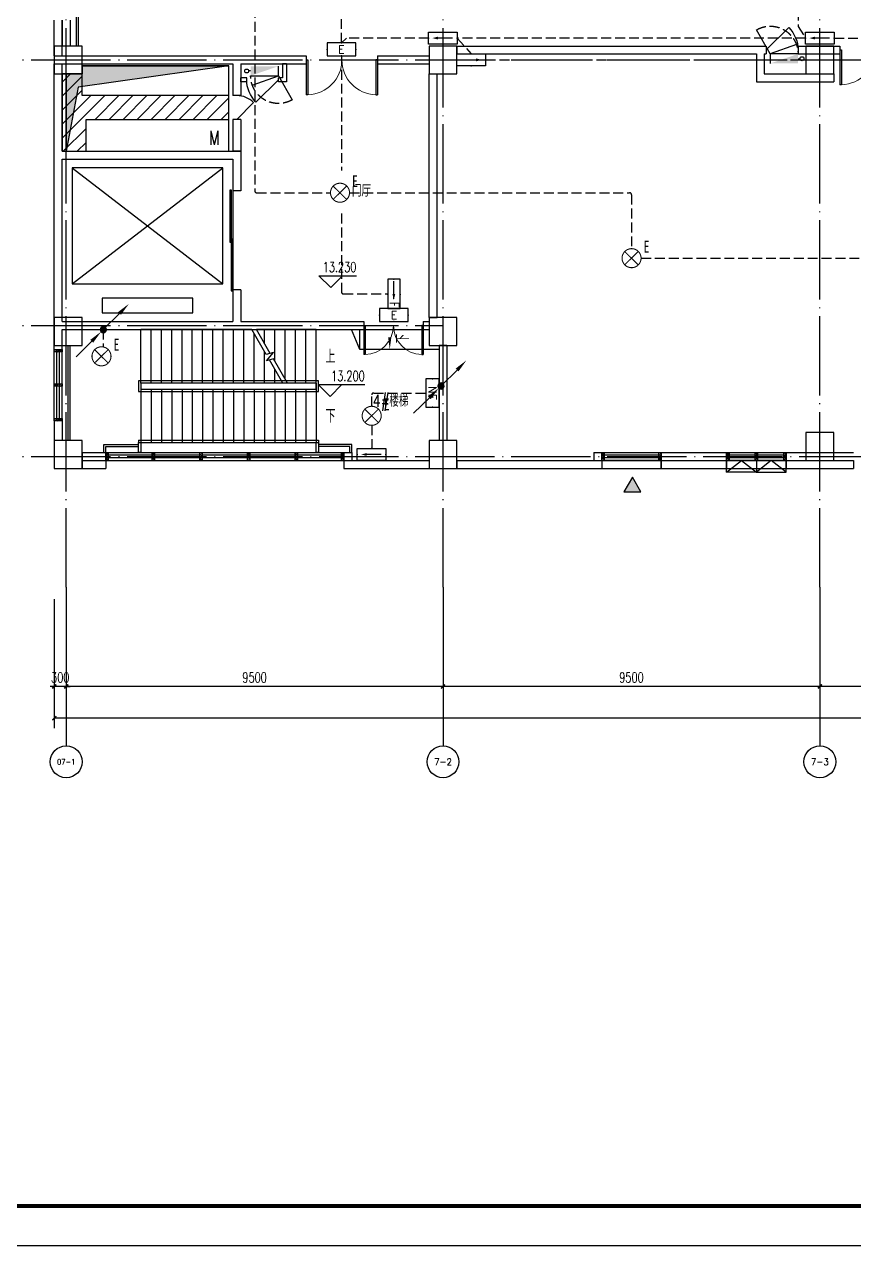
# Model space of a CAD drawing. Extents: x -621157 to 1764546, y -106808 to 741893.
# Drawn here: x 828 to 21731, y 180101 to 210894 of the extents above; entities that cross this region are included whole.
import ezdxf
from ezdxf.enums import TextEntityAlignment as Align

# ---------------------------------------------------------------- set-up
doc = ezdxf.new("R2010")
doc.units = 0
doc.header["$LTSCALE"] = 1000
doc.header["$MEASUREMENT"] = 0
for name, pattern in [('DASH', [0.35, 0.25, -0.1]), ('XREF-A-101-平面图_t3$0$DASH', [0.35, 0.25, -0.1]), ('XREF-A-101-平面图_t3$0$DOTE', [2.42, 2, -0.2, 0.02, -0.2])]:
    doc.linetypes.add(name, pattern=pattern)
for name, color, linetype in [('0-底图', 7, 'Continuous'), ('AXIS_TEXT', 7, 'Continuous'), ('EQUIP-照明', 3, 'Continuous'), ('T-EQUP-JT', 7, 'Continuous'), ('TEL_TEXT', 7, 'Continuous'), ('WIRE-应急', 4, 'DASH'), ('WIRE-照明', 4, 'Continuous'), ('XREF-A-101-平面图_t3$0$A-COLUMN', 8, 'Continuous'), ('XREF-A-101-平面图_t3$0$A-CURTWALL', 8, 'Continuous'), ('XREF-A-101-平面图_t3$0$A-DIM_ELEV', 8, 'Continuous'), ('XREF-A-101-平面图_t3$0$A-DOTE', 8, 'Continuous'), ('XREF-A-101-平面图_t3$0$A-GROUND', 8, 'Continuous'), ('XREF-A-101-平面图_t3$0$A-LEAD-AROW', 8, 'Continuous'), ('XREF-A-101-平面图_t3$0$A-PUB_HATCH', 8, 'Continuous'), ('XREF-A-101-平面图_t3$0$A-RAIL', 8, 'Continuous'), ('XREF-A-101-平面图_t3$0$A-ROOM-CH', 8, 'Continuous'), ('XREF-A-101-平面图_t3$0$A-SEE', 8, 'Continuous'), ('XREF-A-101-平面图_t3$0$A-STAIR', 8, 'Continuous'), ('XREF-A-101-平面图_t3$0$A-WALL', 8, 'Continuous'), ('XREF-A-101-平面图_t3$0$A-WALL-FILL', 8, 'Continuous'), ('XREF-A-101-平面图_t3$0$A-WINDOW', 8, 'Continuous'), ('XREF-A-101-平面图_t3$0$A-开启符号', 8, 'Continuous'), ('XREF-A-101-平面图_t3$0$AXIS', 8, 'Continuous'), ('XREF-A-101-平面图_t3$0$DIM_SYMB', 8, 'Continuous'), ('XREF-A-101-平面图_t3$0$HANDRAIL', 8, 'Continuous'), ('XREF-A-101-平面图_t3$0$I-WALL-GYPSUM', 8, 'Continuous'), ('XREF-A-101-平面图_t3$0$M-HOLE', 8, 'Continuous'), ('XREF-A-101-平面图_t3$0$P-EQUIPMENT', 8, 'Continuous'), ('XREF-A-101-平面图_t3$0$PUB_HATCH', 8, 'Continuous'), ('XREF-A-101-平面图_t3$0$PUB_TEXT', 8, 'Continuous'), ('XREF-A-101-平面图_t3$0$STAIR', 8, 'Continuous'), ('XREF-A-101-平面图_t3$0$水-尺寸', 8, 'Continuous'), ('设备-照明', 3, 'Continuous')]:
    doc.layers.add(name, color=color, linetype=linetype)
doc.styles.add('_TEL_DIM', font='SIMPLEX', dxfattribs={"width": 0.8, "height": 3.5, "bigfont": 'HZTXT'})
doc.styles.add('COMPLEX', font='COMPLEX')
doc.styles.get("Standard").update_dxf_attribs({"font": 'romans.shx', "bigfont": 'HZDXC.SHX'})
doc.styles.add('STYLE1', font='simhei.ttf')
doc.styles.add('XREF-A-101-平面图_t3$0$-HZDXCROMANS', font='ROMANS.shx', dxfattribs={"bigfont": 'HZDXC.shx'})
doc.styles.add('XREF-A-101-平面图_t3$0$_TCH_DIM', font='SIMPLEX', dxfattribs={"bigfont": 'GBCBIG'})
doc.styles.add('XREF-A-101-平面图_t3$0$A-AXIS-LABEL', font='COMPLEX', dxfattribs={"bigfont": 'GBCBIG'})
doc.styles.add('XREF-A-101-平面图_t3$0$A-DIM_T3', font='SIMPLEX', dxfattribs={"width": 0.705882, "bigfont": 'GBCBIG'})
doc.styles.add('XREF-A-101-平面图_t3$0$A-STANDARD', font='SIMPLEX', dxfattribs={"bigfont": 'GBCBIG'})
doc.styles.add('XREF-A-101-平面图_t3$0$hzdxcROMANS', font='ROMANS', dxfattribs={"width": 0.8, "bigfont": 'HZDXC'})
doc.dimstyles.get("Standard").update_dxf_attribs({"dimscale": 100, "dimtxt": 3.5, "dimasz": 1, "dimexe": 2.5, "dimexo": 3, "dimgap": 1.5, "dimtad": 1, "dimdec": 0, "dimzin": 0, "dimdsep": 46, "dimtxsty": 'Standard', "dimblk": 'ARCHTICK', "dimcen": 0.09, "dimadec": 0, "dimazin": 0, "dimtfac": 1, "dimtdec": 0, "dimtix": 1, "dimtmove": 2, "dimatfit": 3, "dimfxl": 0, "dimtolj": 1, "dimtzin": 0, "dimarcsym": 0})
doc.dimstyles.new('XREF-A-101-平面图_t3$0$A-DIM-100', dxfattribs={"dimscale": 100, "dimtxt": 2.55, "dimasz": 1, "dimexe": 2.5, "dimexo": 3, "dimgap": 1, "dimtad": 1, "dimdec": 0, "dimzin": 0, "dimdsep": 46, "dimtxsty": 'XREF-A-101-平面图_t3$0$A-DIM_T3', "dimblk": 'XREF-A-101-平面图_t3$0$_ArchTick', "dimcen": 0.09, "dimclrt": 7, "dimazin": 2, "dimtfac": 1, "dimtdec": 0, "dimtix": 1, "dimtmove": 2, "dimatfit": 3, "dimfxl": 0, "dimtolj": 1, "dimtzin": 0, "dimarcsym": 0})

# ---------------------------------------------------------------- blocks, each defined once
blk = doc.blocks.new('XREF-A-101-平面图_t3$0$G$C869EB286')
at = {"layer": 'XREF-A-101-平面图_t3$0$A-WINDOW'}
h = blk.add_hatch(dxfattribs=at)
h.set_pattern_fill('ANSI31', color=256, scale=25)
h.set_pattern_definition([(45, (-143.957, -89940), (-28.0633, 28.0633), [])])
h.paths.add_polyline_path([(0, 60), (200, 60), (200, 0), (0, 0)])
blk.add_lwpolyline([(0, 60), (200, 60), (200, 0), (0, 0)], close=True, dxfattribs=at)
blk = doc.blocks.new('XREF-A-101-平面图_t3$0$柱网3F')
at = {"layer": 'XREF-A-101-平面图_t3$0$A-COLUMN'}
for points in [[(-300, -30350), (400, -30350), (400, -29650), (-300, -29650)], [(9150, -30350), (9850, -30350), (9850, -29650), (9150, -29650)], [(18650, -30350), (19350, -30350), (19350, -29650), (18650, -29650)], [(-300, -36500), (-300, -37200), (400, -37200), (400, -36500)], [(9150, -36500), (9150, -37200), (9850, -37200), (9850, -36500)], [(18650, -39400), (18650, -40100), (19350, -40100), (19350, -39400)], [(-300, -39600), (-300, -40300), (400, -40300), (400, -39600)], [(9150, -39600), (9150, -40300), (9850, -40300), (9850, -39600)]]:
    blk.add_lwpolyline(points, close=True, dxfattribs=at)
blk = doc.blocks.new('XREF-A-101-平面图_t3$0$G$CAAB9FF39')
at = {"layer": 'XREF-A-101-平面图_t3$0$DIM_SYMB'}
for points in [[(6430, 1025, 0, 0, 0), (890, 1025, 0, 0, 0), (890, 2525, 0, 0, 0), (4700, 2525, 80, 0, 0), (5000, 2525, 0, 0, 0)], [(6430, 2525, 0, 0, 0), (5560, 2525, 80, 0, 0), (5260, 2525, 0, 0, 0)]]:
    blk.add_lwpolyline(points, format="xyseb", dxfattribs=at)
at = {"layer": 'XREF-A-101-平面图_t3$0$HANDRAIL'}
for p, q in [((1820, 410), (6360, 410)), ((1820, 410), (1820, 350)), ((1820, 350), (6360, 350)), ((6360, 410), (6360, 350))]:
    blk.add_line(p, q, dxfattribs=at)
for points in [[(1820, 350), (1880, 350), (1880, 100), (1820, 100)], [(6300, 350), (6360, 350), (6360, 100), (6300, 100)]]:
    blk.add_lwpolyline(points, close=True, dxfattribs=at)
at = {"layer": 'XREF-A-101-平面图_t3$0$STAIR'}
for p, q in [((4683, 3200), (1880, 3200)), ((1880, 1850), (1880, 3200)), ((2140, 1850), (2140, 3200)), ((2400, 1850), (2400, 3200)), ((2660, 1850), (2660, 3200)), ((2920, 1850), (2920, 3200)), ((3180, 1850), (3180, 3200)), ((3440, 1850), (3440, 3200)), ((3700, 1850), (3700, 3200)), ((3960, 1850), (3960, 3200)), ((4220, 1850), (4220, 3200)), ((4480, 1850), (4480, 3200)), ((5045, 2572), (4683, 3200)), ((4740, 1850), (4740, 3100)), ((6300, 3200), (4798, 3200)), ((5145, 2599), (4798, 3200)), ((5000, 2850), (5000, 3200)), ((5260, 2400), (5260, 3200)), ((5520, 1950), (5520, 3200)), ((5780, 1850), (5780, 3200)), ((6040, 1850), (6040, 3200)), ((6300, 1850), (6300, 3200)), ((5000, 1850), (5000, 2650)), ((5225, 2620), (5045, 2572)), ((5053, 2414), (5225, 2620)), ((5225, 2461), (5053, 2414)), ((5462, 1850), (5125, 2434)), ((5577, 1850), (5225, 2461)), ((5260, 1850), (5260, 2200)), ((6360, 1910), (1820, 1910)), ((1820, 1910), (1820, 1640)), ((5462, 1850), (1880, 1850)), ((6300, 1850), (1880, 1850)), ((1880, 1850), (1880, 1700)), ((6300, 1850), (5577, 1850)), ((6300, 1850), (6300, 1700)), ((6300, 1700), (6300, 1850)), ((6360, 1640), (6360, 1910)), ((1820, 1640), (6360, 1640)), ((1880, 1700), (6300, 1700)), ((1880, 1700), (1880, 350)), ((1880, 1700), (6300, 1700)), ((2140, 1700), (2140, 350)), ((2400, 1700), (2400, 350)), ((2660, 1700), (2660, 350)), ((2920, 1700), (2920, 350)), ((3180, 1700), (3180, 350)), ((3440, 1700), (3440, 350)), ((3700, 1700), (3700, 350)), ((3960, 1700), (3960, 350)), ((4220, 1700), (4220, 350)), ((4480, 1700), (4480, 350)), ((4740, 1700), (4740, 350)), ((5000, 1700), (5000, 350)), ((5260, 1700), (5260, 350)), ((5520, 1700), (5520, 350)), ((5780, 1700), (5780, 350)), ((6040, 1700), (6040, 350)), ((6300, 1700), (6300, 350)), ((1880, 350), (6300, 350))]:
    blk.add_line(p, q, dxfattribs=at)
at = {"layer": 'XREF-A-101-平面图_t3$0$PUB_TEXT', "style": 'XREF-A-101-平面图_t3$0$_TCH_DIM'}
for s, p in [('上', (6535, 2350)), ('下', (6535, 850))]:
    blk.add_text(s, height=338, dxfattribs=at).set_placement(p)
blk = doc.blocks.new('XREF-A-101-平面图_t3$0$ROOM')
at = {"layer": 'XREF-A-101-平面图_t3$0$A-ROOM-CH', "style": 'XREF-A-101-平面图_t3$0$-HZDXCROMANS', "width": 0.6}
for tag, p in [('中文房间名称', (0, -1000)), ('英文房间名称', (0, -1500))]:
    blk.add_attdef(tag, text='', height=300, dxfattribs=at).set_placement(p, align=Align.CENTER)
blk = doc.blocks.new('_ArchTick')
at = {"color": 0, "linetype": 'ByBlock', "const_width": 0.4}
blk.add_lwpolyline([(-0.5, -0.5), (0.5, 0.5)], dxfattribs=at)
blk = doc.blocks.new('*D25423')
at = {"layer": 'Defpoints', "color": 0}
blk.add_point((0, 0), dxfattribs=at)
blk.add_point((0, 0), dxfattribs=at)
blk.add_point((0, 0), dxfattribs=at)
blk.add_point((0, 0), dxfattribs=at)
at = {"layer": 'XREF-A-101-平面图_t3$0$水-尺寸', "color": 0, "linetype": 'ByBlock', "lineweight": -2}
blk.add_line((0, 300), (0, 250), dxfattribs=at)
blk.add_line((0, 300), (0, 250), dxfattribs=at)
blk.add_arc((0, 0), 0, 180, 180, dxfattribs=at)
at = {"layer": 'XREF-A-101-平面图_t3$0$水-尺寸', "color": 0, "linetype": 'ByBlock', "lineweight": -2, "xscale": 100, "yscale": 100, "zscale": 100}
for rotation in [90, 90.00000000000001]:
    blk.add_blockref('_ArchTick', (0, 0), dxfattribs=dict(at, rotation=rotation))
at = {"layer": 'XREF-A-101-平面图_t3$0$水-尺寸', "color": 0, "insert": (0, 0), "char_height": 350, "attachment_point": 5}
blk.add_mtext('\\A1;0%%d', dxfattribs=at)
blk = doc.blocks.new('XREF-A-101-平面图_t3$0$_ArchTick')
at = {"color": 0, "linetype": 'ByBlock', "const_width": 0.4}
blk.add_lwpolyline([(-0.5, -0.5), (0.5, 0.5)], dxfattribs=at)
blk = doc.blocks.new('*D25490')
at = {"layer": 'Defpoints', "color": 0}
for p in [(19000, -3300), (28500, -3300), (19000, -5800)]:
    blk.add_point(p, dxfattribs=at)
at = {"layer": 'XREF-A-101-平面图_t3$0$AXIS', "color": 0, "lineweight": -2}
for p, q in [((19000, -3600), (19000, -6050)), ((28500, -3600), (28500, -6050)), ((28500, -5800), (19000, -5800))]:
    blk.add_line(p, q, dxfattribs=at)
at = {"layer": 'XREF-A-101-平面图_t3$0$AXIS', "color": 0, "linetype": 'ByBlock', "lineweight": -2, "xscale": 100, "yscale": 100, "zscale": 100, "rotation": 180}
blk.add_blockref('XREF-A-101-平面图_t3$0$_ArchTick', (19000, -5800), dxfattribs=at)
at = {"layer": 'XREF-A-101-平面图_t3$0$AXIS', "color": 0, "linetype": 'ByBlock', "lineweight": -2, "xscale": 100, "yscale": 100, "zscale": 100}
blk.add_blockref('XREF-A-101-平面图_t3$0$_ArchTick', (28500, -5800), dxfattribs=at)
at = {"layer": 'XREF-A-101-平面图_t3$0$AXIS', "color": 7, "insert": (23750, -5573), "char_height": 255, "attachment_point": 5, "style": 'XREF-A-101-平面图_t3$0$A-DIM_T3'}
blk.add_mtext('\\A1;9500', dxfattribs=at)
blk = doc.blocks.new('*D25491')
at = {"layer": 'Defpoints', "color": 0}
for p in [(9500, -3300), (19000, -3300), (9500, -5800)]:
    blk.add_point(p, dxfattribs=at)
at = {"layer": 'XREF-A-101-平面图_t3$0$AXIS', "color": 0, "lineweight": -2}
for p, q in [((9500, -3600), (9500, -6050)), ((19000, -3600), (19000, -6050)), ((19000, -5800), (9500, -5800))]:
    blk.add_line(p, q, dxfattribs=at)
at = {"layer": 'XREF-A-101-平面图_t3$0$AXIS', "color": 0, "linetype": 'ByBlock', "lineweight": -2, "xscale": 100, "yscale": 100, "zscale": 100, "rotation": 180}
blk.add_blockref('XREF-A-101-平面图_t3$0$_ArchTick', (9500, -5800), dxfattribs=at)
at = {"layer": 'XREF-A-101-平面图_t3$0$AXIS', "color": 0, "linetype": 'ByBlock', "lineweight": -2, "xscale": 100, "yscale": 100, "zscale": 100}
blk.add_blockref('XREF-A-101-平面图_t3$0$_ArchTick', (19000, -5800), dxfattribs=at)
at = {"layer": 'XREF-A-101-平面图_t3$0$AXIS', "color": 7, "insert": (14250, -5573), "char_height": 255, "attachment_point": 5, "style": 'XREF-A-101-平面图_t3$0$A-DIM_T3'}
blk.add_mtext('\\A1;9500', dxfattribs=at)
blk = doc.blocks.new('*D25492')
at = {"layer": 'Defpoints', "color": 0}
for p in [(0, -3300), (9500, -3300), (0, -5800)]:
    blk.add_point(p, dxfattribs=at)
at = {"layer": 'XREF-A-101-平面图_t3$0$AXIS', "color": 0, "lineweight": -2}
for p, q in [((0, -3600), (0, -6050)), ((9500, -3600), (9500, -6050)), ((9500, -5800), (0, -5800))]:
    blk.add_line(p, q, dxfattribs=at)
at = {"layer": 'XREF-A-101-平面图_t3$0$AXIS', "color": 0, "linetype": 'ByBlock', "lineweight": -2, "xscale": 100, "yscale": 100, "zscale": 100, "rotation": 180}
blk.add_blockref('XREF-A-101-平面图_t3$0$_ArchTick', (0, -5800), dxfattribs=at)
at = {"layer": 'XREF-A-101-平面图_t3$0$AXIS', "color": 0, "linetype": 'ByBlock', "lineweight": -2, "xscale": 100, "yscale": 100, "zscale": 100}
blk.add_blockref('XREF-A-101-平面图_t3$0$_ArchTick', (9500, -5800), dxfattribs=at)
at = {"layer": 'XREF-A-101-平面图_t3$0$AXIS', "color": 7, "insert": (4750, -5573), "char_height": 255, "attachment_point": 5, "style": 'XREF-A-101-平面图_t3$0$A-DIM_T3'}
blk.add_mtext('\\A1;9500', dxfattribs=at)
blk = doc.blocks.new('*D25493')
at = {"layer": 'Defpoints', "color": 0}
for p in [(-300, -3300), (0, -3300), (-300, -5800)]:
    blk.add_point(p, dxfattribs=at)
at = {"layer": 'XREF-A-101-平面图_t3$0$AXIS', "color": 0, "lineweight": -2}
for p, q in [((-300, -3600), (-300, -6050)), ((0, -3600), (0, -6050)), ((-300, -5800), (-400, -5800)), ((0, -5800), (-300, -5800)), ((0, -5800), (100, -5800))]:
    blk.add_line(p, q, dxfattribs=at)
at = {"layer": 'XREF-A-101-平面图_t3$0$AXIS', "color": 0, "linetype": 'ByBlock', "lineweight": -2, "xscale": 100, "yscale": 100, "zscale": 100}
blk.add_blockref('XREF-A-101-平面图_t3$0$_ArchTick', (-300, -5800), dxfattribs=at)
at = {"layer": 'XREF-A-101-平面图_t3$0$AXIS', "color": 0, "linetype": 'ByBlock', "lineweight": -2, "xscale": 100, "yscale": 100, "zscale": 100, "rotation": 180}
blk.add_blockref('XREF-A-101-平面图_t3$0$_ArchTick', (0, -5800), dxfattribs=at)
at = {"layer": 'XREF-A-101-平面图_t3$0$AXIS', "color": 7, "insert": (-150, -5573), "char_height": 255, "attachment_point": 5, "style": 'XREF-A-101-平面图_t3$0$A-DIM_T3'}
blk.add_mtext('\\A1;300', dxfattribs=at)
blk = doc.blocks.new('_AXISO')
blk.add_circle((0, 0), 0.5)
at = {"layer": 'AXIS_TEXT', "style": 'COMPLEX'}
blk.add_attdef('A', text='', height=0.56, dxfattribs=at).set_placement((-0.25, -0.28), (0.25, -0.28), align=Align.FIT)
blk = doc.blocks.new('*D25504')
at = {"layer": 'Defpoints', "color": 0}
for p in [(-300, -3300), (66800, -3300), (-300, -6600)]:
    blk.add_point(p, dxfattribs=at)
at = {"layer": 'XREF-A-101-平面图_t3$0$AXIS', "color": 0, "lineweight": -2}
for p, q in [((-300, -3600), (-300, -6850)), ((66800, -3600), (66800, -6850)), ((66800, -6600), (-300, -6600))]:
    blk.add_line(p, q, dxfattribs=at)
at = {"layer": 'XREF-A-101-平面图_t3$0$AXIS', "color": 0, "linetype": 'ByBlock', "lineweight": -2, "xscale": 100, "yscale": 100, "zscale": 100, "rotation": 180}
blk.add_blockref('XREF-A-101-平面图_t3$0$_ArchTick', (-300, -6600), dxfattribs=at)
at = {"layer": 'XREF-A-101-平面图_t3$0$AXIS', "color": 0, "linetype": 'ByBlock', "lineweight": -2, "xscale": 100, "yscale": 100, "zscale": 100}
blk.add_blockref('XREF-A-101-平面图_t3$0$_ArchTick', (66800, -6600), dxfattribs=at)
at = {"layer": 'XREF-A-101-平面图_t3$0$AXIS', "color": 7, "insert": (33250, -6373), "char_height": 255, "attachment_point": 5, "style": 'XREF-A-101-平面图_t3$0$A-DIM_T3'}
blk.add_mtext('\\A1;67100', dxfattribs=at)
blk = doc.blocks.new('XREF-A-101-平面图_t3$0$bz1')
at = {"layer": 'XREF-A-101-平面图_t3$0$PUB_HATCH'}
h = blk.add_hatch(color=1, dxfattribs=at)
h.dxf.hatch_style = 1
h.paths.add_polyline_path([(4866032, -641203), (4865818, -641573), (4866245, -641573)])
at = {"layer": 'XREF-A-101-平面图_t3$0$PUB_TEXT', "color": 1}
blk.add_lwpolyline([(4866032, -641203), (4865818, -641573), (4866245, -641573)], close=True, dxfattribs=at)
blk = doc.blocks.new('XREF-A-101-平面图_t3$0$G$C34B60025')
blk.add_blockref('XREF-A-101-平面图_t3$0$bz1', (-4851859, 700778))
blk = doc.blocks.new('XREF-A-101-平面图_t3$0$DOOR2DLIB$SYSLIB$00000108')
at = {"color": 0}
for p, q in [((-0.5, 0), (-0.5, 0.4875)), ((-0.475, 0.4875), (-0.5, 0.4875)), ((-0.475, 0), (-0.475, 0.4875)), ((0.475, 0), (0.475, 0.4875)), ((0.475, 0.4875), (0.5, 0.4875)), ((0.5, 0), (0.5, 0.4875)), ((-0.5, 0), (-0.475, 0)), ((0.5, 0), (0.475, 0))]:
    blk.add_line(p, q, dxfattribs=at)
at = {"color": 0, "lineweight": 13}
for centre, start, end in [((-0.4875, 0), 0, 88.53072), ((0.4875, 0), 91.46928, 180)]:
    blk.add_arc(centre, 0.4875, start, end, dxfattribs=at)
blk = doc.blocks.new('XREF-A-101-平面图_t3$0$WINDOW2DLIB$SYSLIB$00000001')
at = {"color": 0}
for points in [[(-0.5, 0.5), (-0.5, -0.5)], [(-0.5, 0.5), (0.5, 0.5)], [(0.5, -0.5), (0.5, 0.5)], [(0.5, 0.1667), (-0.5, 0.1667)], [(0.5, -0.1667), (-0.5, -0.1667)], [(-0.5, -0.5), (0.5, -0.5)]]:
    blk.add_lwpolyline(points, dxfattribs=at)
blk = doc.blocks.new('*U25216')
at = {"color": 0}
blk.add_line((-1250, 100), (1250, 100), dxfattribs=at)
for points in [[(59, 170), (-1270, 170), (-1270, 140), (59, 140)], [(1270, 110), (-32, 110), (-32, 140), (1270, 140)]]:
    blk.add_lwpolyline(points, close=True, dxfattribs=at)
blk = doc.blocks.new('*U25215')
at = {"color": 0, "xscale": 0.0004, "yscale": 0.0004, "zscale": 0.0004}
blk.add_blockref('*U25216', (0, 0), dxfattribs=at)
blk = doc.blocks.new('XREF-A-101-平面图_t3$0$DOOR2DLIB$SYSLIB$00000101')
at = {"color": 0}
blk.add_line((0.5, 0), (-0.207, 0.707), dxfattribs=at)
blk.add_arc((0.5, 0), 1, 135, 180, dxfattribs=at)
blk = doc.blocks.new('A0-Verital')
blk.add_lwpolyline([(118900, 84100), (0, 84100), (0, 0), (118900, 0)], close=True)
at = {"const_width": 100}
blk.add_lwpolyline([(2500, 83100), (117900, 83100), (117900, 1000), (2500, 1000)], close=True, dxfattribs=at)
blk = doc.blocks.new('HC002633132082')
at = {"layer": 'EQUIP-照明', "color": 0, "linetype": 'Continuous', "const_width": 0.267}
blk.add_lwpolyline([(-2.37, 0, 1), (2.43, 0, 1)], format="xyb", close=True, dxfattribs=at)
for points in [[(-1.7, 1.67), (1.7, -1.67)], [(-1.7, -1.67), (-1.7, -1.67), (1.7, 1.67)]]:
    blk.add_lwpolyline(points, dxfattribs=at)
at = {"layer": 'EQUIP-照明', "color": 0}
blk.add_point((0, 0), dxfattribs=at)
at = {"color": 0, "width": 0.7}
blk.add_attdef('PSFHATT', (4.48, -2.4), '', height=0.025, dxfattribs=at)
at = {"layer": 'EQUIP-照明', "color": 0, "style": 'STYLE1', "width": 0.7}
blk.add_text('E', height=3, dxfattribs=at).set_placement((3.81, 1.42), align=Align.CENTER)
at = {"layer": 'EQUIP-照明', "color": 0, "style": '_TEL_DIM', "flags": 1}
blk.add_attdef('A', text='', height=0.0001, dxfattribs=at).set_placement((0.03, 0), align=Align.MIDDLE_CENTER)
blk = doc.blocks.new('HC002649110740')
at = {"layer": 'EQUIP-照明', "color": 0}
for p, q in [((3.6, 3.3), (-3.6, 3.3)), ((-3.6, 3.3), (-3.6, 0)), ((3.6, 0), (3.6, 3.3)), ((-3.6, 0), (3.6, 0))]:
    blk.add_line(p, q, dxfattribs=at)
for p in [(0, 3.3), (-3.6, 1.65), (0, 0), (3.6, 1.65)]:
    blk.add_point(p, dxfattribs=at)
at = {"color": 0, "width": 0.7}
blk.add_attdef('PSFHATT', (9.31, 0), '', height=0.025, dxfattribs=at)
at = {"layer": 'EQUIP-照明', "color": 0, "style": '_TEL_DIM'}
blk.add_attdef('$TEXT$', text='', height=2, dxfattribs=at).set_placement((0, 1.65), align=Align.MIDDLE_CENTER)
at = {"layer": 'EQUIP-照明', "color": 0, "style": '_TEL_DIM', "flags": 1}
blk.add_attdef('A', text='', height=0.0001, dxfattribs=at).set_placement((0, 0), align=Align.MIDDLE_CENTER)
blk = doc.blocks.new('$Equip$00002831')
at = {"color": 3, "linetype": 'Continuous'}
for p, q in [((0.699, 0.292), (-0.701, 0.292)), ((-0.701, 0.292), (-0.701, -0.292)), ((0.699, -0.292), (0.699, 0.292)), ((-0.701, -0.292), (0.699, -0.292)), ((0.233, -0.001), (-0.608, -0.001))]:
    blk.add_line(p, q, dxfattribs=at)
for p in [(0.027, 0.292), (-0.701, 0), (0.027, -0.292), (0.699, 0)]:
    blk.add_point(p, dxfattribs=at)
blk.add_solid([(0, -0.071), (0.28, -0.001), (0, 0.069)], dxfattribs=at)
at = {"color": 3, "linetype": 'Continuous', "width": 0.8}
blk.add_text('F', height=0.438, dxfattribs=at).set_placement((0.382, -0.193))
at = {"color": 3, "linetype": 'Continuous', "style": '_TEL_DIM', "flags": 1}
blk.add_attdef('A', text='', height=0.00002, dxfattribs=at).set_placement((0.027, 0.292), align=Align.MIDDLE_CENTER)
blk = doc.blocks.new('HC002631130701')
at = {"layer": 'WIRE-照明', "color": 0}
for p, q in [((-3.6, 3), (3.6, 3)), ((-3.6, 0), (-3.6, 3)), ((3.6, 0), (-3.6, 0)), ((-2.4, 1.5), (1.2, 1.5)), ((3.6, 3), (3.6, 0))]:
    blk.add_line(p, q, dxfattribs=at)
for p in [(-3.6, 1.5), (0, 3), (0, 0), (3.6, 1.5)]:
    blk.add_point(p, dxfattribs=at)
blk.add_solid([(1.2, 1.86), (2.64, 1.5), (1.2, 1.14)], dxfattribs=at)
at = {"color": 0, "width": 0.7}
blk.add_attdef('PSFHATT', (3.62, 0), '', height=0.025, dxfattribs=at)
at = {"layer": 'TEL_TEXT', "color": 0, "style": '_TEL_DIM', "flags": 1}
blk.add_attdef('A', text='', height=0.0001, dxfattribs=at).set_placement((0, 3), align=Align.MIDDLE_CENTER)
blk = doc.blocks.new('*X14702')
at = {"color": 0, "linetype": 'Continuous'}
for p, q in [((192.59, 446.72), (193.93, 448.06)), ((192.65, 447.21), (193.44, 448)), ((192.67, 446.38), (194.27, 447.98)), ((192.81, 446.1), (194.55, 447.84)), ((193.01, 445.87), (194.78, 447.64)), ((193.27, 445.7), (194.95, 447.39)), ((193.58, 445.59), (195.06, 447.07)), ((193.98, 445.57), (195.08, 446.67))]:
    blk.add_line(p, q, dxfattribs=at)
blk = doc.blocks.new('HC001445')
at = {"color": 4, "linetype": 'Continuous'}
for p, q in [((0.13, 0.06), (3.24, 3.23)), ((-5.47, -5.53), (-2.36, -2.36))]:
    blk.add_line(p, q, dxfattribs=at)
for points in [[(3.24, 3.23, 0.8, 0, 0), (5.19, 5.12, 0, 0, 0)], [(-2.36, -2.36, 0.8, 0, 0), (-0.41, -0.47, 0, 0, 0)]]:
    blk.add_lwpolyline(points, format="xyseb", dxfattribs=at)
blk.add_circle((0, 0), 0.625, dxfattribs=at)
at = {"color": 4, "linetype": 'Continuous', "xscale": 0.5, "yscale": 0.5, "zscale": 0.5}
blk.add_blockref('*X14702', (-96.92, -223.41), dxfattribs=at)
blk = doc.blocks.new('XREF-A-101-平面图_t3$0$单出口消火栓新')
for p, q in [((-240, 700), (-846.2, 1050)), ((-479.4, 42.2), (-240, 700)), ((-240, 0), (-240, 700)), ((-240, 700), (0, 700))]:
    blk.add_line(p, q)
at = {"color": 0, "linetype": 'XREF-A-101-平面图_t3$0$DASH'}
blk.add_arc((-240, 700), 700, 150, 270, dxfattribs=at)
blk.add_solid([(-240, 0), (0, 0), (0, 700)])
at = {"layer": 'XREF-A-101-平面图_t3$0$水-尺寸', "linetype": 'ByBlock'}
dim = blk.add_angular_dim_3p(base=(0, 0), center=(0, 0), p1=(0, 0), p2=(0, 0), dimstyle='Standard', dxfattribs=at)
dim.commit()
dim.dimension.update_dxf_attribs({"geometry": '*D25423', "text_midpoint": (0, 0)})
blk = doc.blocks.new('*U25256')
at = {"layer": 'XREF-A-101-平面图_t3$0$P-EQUIPMENT', "color": 10}
blk.add_line((0, 120), (50, 120), dxfattribs=at)
at = {"layer": 'XREF-A-101-平面图_t3$0$P-EQUIPMENT'}
blk.add_circle((100, 120), 50, dxfattribs=at)
at = {"layer": 'XREF-A-101-平面图_t3$0$P-EQUIPMENT', "xscale": -1, "rotation": 90}
blk.add_blockref('XREF-A-101-平面图_t3$0$单出口消火栓新', (0, 0), dxfattribs=at)
blk = doc.blocks.new('XREF-A-101-平面图_t3$0$G$C156FCA62')
at = {"layer": 'XREF-A-101-平面图_t3$0$P-EQUIPMENT'}
blk.add_blockref('*U25256', (18450, 209910), dxfattribs=at)
at = {"layer": 'XREF-A-101-平面图_t3$0$P-EQUIPMENT', "rotation": 180}
blk.add_blockref('*U25256', (4650, 209840), dxfattribs=at)
blk = doc.blocks.new('XREF-A-101-平面图_t3$0$轴网(3)')
at = {"layer": 'XREF-A-101-平面图_t3$0$A-DOTE', "linetype": 'XREF-A-101-平面图_t3$0$DOTE'}
for p, q in [((0, -3300), (0, 43300)), ((9500, -3300), (9500, 43300)), ((19000, -3300), (19000, 43300)), ((-3300, 10000), (69800, 10000)), ((-3300, 3300), (9500, 3300)), ((-3300, 0), (69800, 0))]:
    blk.add_line(p, q, dxfattribs=at)
at = {"layer": 'XREF-A-101-平面图_t3$0$AXIS'}
for p, q in [((0, -3300), (0, -7300)), ((9500, -3300), (9500, -7300)), ((19000, -3300), (19000, -7300))]:
    blk.add_line(p, q, dxfattribs=at)
ref = blk.add_blockref('_AXISO', (0, -7700), dxfattribs=dict(at, xscale=800, yscale=800, zscale=800))
ref.add_attrib('A', '07-1', dxfattribs={"color": 7, "height": 136.14, "style": 'XREF-A-101-平面图_t3$0$A-AXIS-LABEL', "width": 0.946667}).set_placement((-230.1, -7768.1), (230.1, -7768.1), align=Align.FIT)
ref = blk.add_blockref('_AXISO', (9500, -7700), dxfattribs=dict(at, xscale=800, yscale=800, zscale=800))
ref.add_attrib('A', '7-2', dxfattribs={"color": 7, "height": 168.54, "style": 'XREF-A-101-平面图_t3$0$A-AXIS-LABEL', "width": 0.933333}).set_placement((9275.3, -7784.3), (9724.7, -7784.3), align=Align.FIT)
ref = blk.add_blockref('_AXISO', (19000, -7700), dxfattribs=dict(at, xscale=800, yscale=800, zscale=800))
ref.add_attrib('A', '7-3', dxfattribs={"color": 7, "height": 168.54, "style": 'XREF-A-101-平面图_t3$0$A-AXIS-LABEL', "width": 0.933333}).set_placement((18775.3, -7784.3), (19224.7, -7784.3), align=Align.FIT)
for p1, p2, distance, picture, middle in [((0, -3300), (-300, -3300), 2500, '*D25493', (-150, -5572.5)), ((66800, -3300), (-300, -3300), 3300, '*D25504', (33250, -6372.5)), ((9500, -3300), (0, -3300), 2500, '*D25492', (4750, -5572.5)), ((19000, -3300), (9500, -3300), 2500, '*D25491', (14250, -5572.5)), ((28500, -3300), (19000, -3300), 2500, '*D25490', (23750, -5572.5))]:
    dim = blk.add_aligned_dim(p1=p1, p2=p2, distance=distance, dimstyle='XREF-A-101-平面图_t3$0$A-DIM-100', dxfattribs=at)
    dim.commit()
    dim.dimension.update_dxf_attribs({"geometry": picture, "text_midpoint": middle})
blk = doc.blocks.new('*U25374')
at = {"layer": 'XREF-A-101-平面图_t3$0$P-EQUIPMENT', "color": 10}
blk.add_line((0, 120), (50, 120), dxfattribs=at)
at = {"layer": 'XREF-A-101-平面图_t3$0$P-EQUIPMENT'}
blk.add_circle((100, 120), 50, dxfattribs=at)
at = {"layer": 'XREF-A-101-平面图_t3$0$P-EQUIPMENT', "xscale": -1, "rotation": 90}
blk.add_blockref('XREF-A-101-平面图_t3$0$单出口消火栓新', (0, 0), dxfattribs=at)
blk = doc.blocks.new('XREF-A-101-平面图_t3$0$G$C646F86AA')
at = {"layer": 'XREF-A-101-平面图_t3$0$P-EQUIPMENT'}
blk.add_blockref('*U25374', (18450, 209910), dxfattribs=at)
at = {"layer": 'XREF-A-101-平面图_t3$0$P-EQUIPMENT', "rotation": 180}
blk.add_blockref('*U25374', (4650, 209840), dxfattribs=at)
blk = doc.blocks.new('XREF-A-101-平面图_t3')
at = {"layer": 'XREF-A-101-平面图_t3$0$A-PUB_HATCH'}
h = blk.add_hatch(color=256, dxfattribs=at)
h.dxf.hatch_style = 1
h.paths.add_polyline_path([(204100, 209850), (200303, 209314), (200000, 207700), (200000, 209650), (200400, 209650), (200400, 209850)])
at = {"layer": 'XREF-A-101-平面图_t3$0$A-SEE', "transparency": 33554559}
h = blk.add_hatch(dxfattribs=at)
h.set_pattern_fill('普通砖', color=256, scale=100)
h.set_pattern_definition([(45, (0, 100179.5), (-176.77677, 176.77677), [])])
h.paths.add_polyline_path([(199900, 209650), (199900, 207700), (200500, 207700), (200500, 208500), (204100, 208500), (204100, 209100), (200400, 209100), (200400, 209650)])
at = {"layer": 'XREF-A-101-平面图_t3$0$A-CURTWALL'}
for p, q in [((199700, 200900), (199700, 202700)), ((199767, 200900), (199767, 202700)), ((199833, 200900), (199833, 202700)), ((199900, 200900), (199900, 202700))]:
    blk.add_line(p, q, dxfattribs=at)
at = {"layer": 'XREF-A-101-平面图_t3$0$A-DIM_ELEV'}
for p, q in [((206669, 204258), (206369, 204558)), ((206369, 204558), (207315, 204558)), ((206669, 204258), (206969, 204558)), ((206652, 201511), (206352, 201811)), ((206352, 201811), (207526, 201811)), ((206652, 201511), (206952, 201811))]:
    blk.add_line(p, q, dxfattribs=at)
at = {"layer": 'XREF-A-101-平面图_t3$0$A-GROUND'}
for points in [[(207400, 202700), (207194, 203200)], [(209400, 202700), (207400, 202700), (207400, 203200)]]:
    blk.add_lwpolyline(points, dxfattribs=at)
at = {"layer": 'XREF-A-101-平面图_t3$0$A-LEAD-AROW'}
blk.add_lwpolyline([(208157, 203200, 0, 0, 0), (208157, 202700, 0, 80, 0), (208157, 203000, 0, 0, 0)], format="xyseb", dxfattribs=at)
at = {"layer": 'XREF-A-101-平面图_t3$0$A-RAIL'}
for points in [[(200100, 213450), (200300, 213450), (200300, 210350)], [(200100, 213400), (200250, 213400), (200250, 210350)], [(200050, 200400), (200050, 202800)], [(200100, 200400), (200100, 202800)], [(200950, 200100), (200950, 200300), (201820, 200300)], [(201000, 200100), (201000, 200250), (201820, 200250)], [(207200, 200100), (207200, 200300), (206360, 200300)], [(207150, 200100), (207150, 200250), (206360, 200250)]]:
    blk.add_lwpolyline(points, dxfattribs=at)
at = {"layer": 'XREF-A-101-平面图_t3$0$A-SEE', "transparency": 33554559}
blk.add_lwpolyline([(199900, 209650), (199900, 207700), (200500, 207700), (200500, 208500), (204100, 208500), (204100, 209100), (200400, 209100), (200400, 209650), (199900, 209650)], dxfattribs=at)
at = {"layer": 'XREF-A-101-平面图_t3$0$A-SEE'}
for points in [[(213500, 199700), (215000, 199700), (215000, 199900), (213500, 199900)], [(216650, 199700), (218150, 199700), (218150, 199900), (216650, 199900)]]:
    blk.add_lwpolyline(points, close=True, dxfattribs=at)
at = {"layer": 'XREF-A-101-平面图_t3$0$A-STAIR'}
for p, q in [((200150, 207275), (203950, 204355)), ((200150, 204355), (203950, 207275))]:
    blk.add_line(p, q, dxfattribs=at)
for points in [[(200150, 207275), (200150, 204355), (203950, 204355), (203950, 207275)], [(200910, 203990), (200910, 203625), (203190, 203625), (203190, 203990)]]:
    blk.add_lwpolyline(points, close=True, dxfattribs=at)
at = {"layer": 'XREF-A-101-平面图_t3$0$A-WALL'}
for p, q in [((209850, 210350), (217500, 210350)), ((209850, 210350), (209850, 210150)), ((217500, 210350), (217650, 210350)), ((218450, 210350), (219500, 210350)), ((199700, 210100), (204300, 210100)), ((199700, 210100), (199700, 209900)), ((204300, 210100), (206050, 210100)), ((207850, 210100), (209150, 210100)), ((209150, 210100), (209150, 209900)), ((209850, 210150), (217400, 210150)), ((217400, 210150), (217400, 209450)), ((217600, 210150), (217600, 209650)), ((217600, 210150), (217650, 210150)), ((218450, 210150), (219500, 210150)), ((199700, 209900), (204200, 209900)), ((204200, 209900), (204200, 209100)), ((204400, 209900), (206050, 209900)), ((204400, 209900), (204400, 209100)), ((207850, 209900), (209150, 209900)), ((209150, 203500), (209150, 209650)), ((209150, 209650), (209350, 209650)), ((209350, 203500), (209350, 209650)), ((217400, 209450), (219350, 209450)), ((217600, 209650), (219350, 209650)), ((219350, 209650), (219350, 209450)), ((204200, 208500), (204200, 207700)), ((204400, 208500), (204400, 207700)), ((204400, 207700), (204200, 207700)), ((209150, 203500), (209350, 203500))]:
    blk.add_line(p, q, dxfattribs=at)
for points in [[(217650, 210350), (217650, 210150)], [(218450, 210350), (218450, 210150)], [(219500, 210350), (219500, 210150)], [(206050, 210100), (206050, 209900)], [(207850, 210100), (207850, 209900)], [(204400, 209100), (204200, 209100)], [(204400, 208500), (204200, 208500)]]:
    blk.add_lwpolyline(points, dxfattribs=at)
at = {"layer": 'XREF-A-101-平面图_t3$0$A-WALL-FILL', "color": 171}
for p, q in [((199700, 210100), (199700, 211000)), ((199900, 211000), (199900, 210350)), ((199900, 210100), (199900, 211000)), ((200100, 211000), (200100, 210350)), ((200100, 210350), (199900, 210350)), ((199700, 207600), (199700, 209900)), ((199900, 207700), (199900, 209900)), ((199700, 203300), (199700, 207600)), ((199900, 207700), (204400, 207700)), ((204400, 207700), (204400, 206700)), ((199900, 207500), (204200, 207500)), ((199900, 203400), (199900, 207500)), ((204200, 207500), (204200, 206700)), ((204200, 204200), (204200, 203400)), ((204400, 204200), (204400, 203400)), ((199700, 202700), (199700, 203300)), ((199900, 203400), (204200, 203400)), ((204400, 203400), (207500, 203400)), ((209000, 203400), (209150, 203400)), ((209150, 203400), (209150, 203200)), ((199900, 202700), (199900, 203200)), ((199900, 203200), (204300, 203200)), ((204300, 203200), (207500, 203200)), ((209000, 203200), (209150, 203200)), ((199700, 202700), (199900, 202700)), ((209400, 202800), (209400, 200400)), ((209600, 202800), (209400, 202800)), ((209600, 202800), (209600, 200400)), ((199700, 200900), (199700, 200400)), ((199900, 200900), (199700, 200900)), ((199900, 200900), (199900, 200400)), ((199900, 200400), (199700, 200400)), ((209600, 200400), (209400, 200400)), ((200400, 200100), (201000, 200100)), ((200400, 200100), (200400, 199900)), ((200400, 199900), (201000, 199900)), ((200400, 199900), (201000, 199900)), ((200400, 199900), (200400, 199700)), ((201000, 199900), (201000, 199700)), ((207000, 200100), (207200, 200100)), ((207000, 199900), (207200, 199900)), ((207000, 199900), (209150, 199900)), ((207000, 199900), (207000, 199700)), ((207200, 200100), (207200, 199900)), ((209150, 199900), (209150, 199700)), ((209850, 199900), (213500, 199900)), ((209850, 199900), (209850, 199700)), ((213300, 200100), (213500, 200100)), ((213300, 200100), (213300, 199900)), ((213300, 199900), (213500, 199900)), ((215000, 200100), (216650, 200100)), ((215000, 199900), (216650, 199900)), ((215000, 199900), (216650, 199900)), ((218150, 200100), (219850, 200100)), ((218150, 199900), (219850, 199900)), ((218150, 199900), (219850, 199900)), ((200400, 199700), (201000, 199700)), ((207000, 199700), (209150, 199700)), ((209850, 199700), (213500, 199700)), ((215000, 199700), (216650, 199700)), ((218150, 199700), (219850, 199700))]:
    blk.add_line(p, q, dxfattribs=at)
for points in [[(204400, 206700), (204200, 206700)], [(204400, 204200), (204200, 204200)], [(207500, 203400), (207500, 203200)], [(209000, 203400), (209000, 203200)], [(201000, 200100), (201000, 199900)], [(207000, 200100), (207000, 199900)], [(213500, 200100), (213500, 199900)], [(213500, 199900), (213500, 199700)], [(215000, 200100), (215000, 199900)], [(215000, 199900), (215000, 199700)], [(216650, 200100), (216650, 199900)], [(216650, 199900), (216650, 199700)], [(218150, 200100), (218150, 199900)], [(218150, 199900), (218150, 199700)], [(219850, 199900), (219850, 199700)]]:
    blk.add_lwpolyline(points, dxfattribs=at)
at = {"layer": 'XREF-A-101-平面图_t3$0$A-WINDOW'}
for p, q in [((207500, 203200), (209000, 203200)), ((213500, 199900), (213500, 199700)), ((215000, 199900), (215000, 199700)), ((216650, 199900), (216650, 199700)), ((218150, 199900), (218150, 199700)), ((219850, 199900), (219850, 199700))]:
    blk.add_line(p, q, dxfattribs=at)
at = {"layer": 'XREF-A-101-平面图_t3$0$A-开启符号', "linetype": 'Continuous'}
for points in [[(216650, 199600), (216650, 199900), (217400, 199900), (217400, 199600)], [(218150, 199600), (218150, 199900), (217400, 199900), (217400, 199600)]]:
    blk.add_lwpolyline(points, close=True, dxfattribs=at)
for points in [[(216650, 199600), (217025, 199900), (217400, 199600)], [(218150, 199600), (217775, 199900), (217400, 199600)]]:
    blk.add_lwpolyline(points, dxfattribs=at)
at = {"layer": 'XREF-A-101-平面图_t3$0$I-WALL-GYPSUM'}
for p, q in [((205450, 209900), (205450, 209550)), ((205550, 209900), (205450, 209900)), ((205550, 209900), (205550, 209450)), ((204550, 209550), (204400, 209550)), ((204400, 209450), (204400, 209550)), ((204550, 209450), (204400, 209450)), ((205450, 209550), (205350, 209550)), ((205550, 209450), (205350, 209450))]:
    blk.add_line(p, q, dxfattribs=at)
for points in [[(204550, 209450), (204550, 209550)], [(205350, 209450), (205350, 209550)]]:
    blk.add_lwpolyline(points, dxfattribs=at)
at = {"layer": 'XREF-A-101-平面图_t3$0$M-HOLE'}
for points in [[(204100, 209850), (200400, 209850), (200400, 209650), (200000, 209650), (200000, 207700), (204100, 207700), (204100, 209850), (204100, 209850)], [(204100, 209850), (200303, 209314), (200000, 207700), (200000, 209650), (200400, 209650), (200400, 209850), (204100, 209850)]]:
    blk.add_lwpolyline(points, dxfattribs=at)
for name, p in [('XREF-A-101-平面图_t3$0$G$C156FCA62', (200000, 0)), ('XREF-A-101-平面图_t3$0$G$C646F86AA', (200000, 0)), ('XREF-A-101-平面图_t3$0$G$C646F86AA', (200000, 0)), ('XREF-A-101-平面图_t3$0$G$C34B60025', (200100, 139900)), ('XREF-A-101-平面图_t3$0$G$CAAB9FF39', (200000, 200000))]:
    blk.add_blockref(name, p)
at = {"layer": 'XREF-A-101-平面图_t3$0$A-COLUMN'}
blk.add_blockref('XREF-A-101-平面图_t3$0$柱网3F', (200000, 240000), dxfattribs=at)
at = {"layer": 'XREF-A-101-平面图_t3$0$A-DOTE'}
blk.add_blockref('XREF-A-101-平面图_t3$0$轴网(3)', (200000, 200000), dxfattribs=at)
at = {"layer": 'XREF-A-101-平面图_t3$0$A-ROOM-CH'}
ref = blk.add_blockref('XREF-A-101-平面图_t3$0$ROOM', (207443, 207551), dxfattribs=at)
ref.add_attrib('中文房间名称', '门厅', dxfattribs={"height": 300, "style": 'XREF-A-101-平面图_t3$0$-HZDXCROMANS', "width": 0.8}).set_placement((207443, 206551), align=Align.CENTER)
ref = blk.add_blockref('XREF-A-101-平面图_t3$0$ROOM', (208176, 202253), dxfattribs=at)
ref.add_attrib('中文房间名称', '4#楼梯', dxfattribs={"height": 300, "style": 'XREF-A-101-平面图_t3$0$-HZDXCROMANS', "width": 0.8}).set_placement((208176, 201253), align=Align.CENTER)
at = {"layer": 'XREF-A-101-平面图_t3$0$A-WINDOW'}
for name, p, xscale, yscale, zscale in [('XREF-A-101-平面图_t3$0$DOOR2DLIB$SYSLIB$00000101', (218050, 210250), -800, 800, -800), ('XREF-A-101-平面图_t3$0$DOOR2DLIB$SYSLIB$00000108', (220400, 210250), 1800, -1800, 1800), ('XREF-A-101-平面图_t3$0$DOOR2DLIB$SYSLIB$00000108', (206950, 210000), -1800, -1800, -1800), ('XREF-A-101-平面图_t3$0$DOOR2DLIB$SYSLIB$00000108', (208250, 203300), -1500, -1500, -1500), ('XREF-A-101-平面图_t3$0$WINDOW2DLIB$SYSLIB$00000001', (204000, 200000), 6000, 200, 6000), ('XREF-A-101-平面图_t3$0$WINDOW2DLIB$SYSLIB$00000001', (214250, 200000), 1500.000000245875, 200, 1500.000000245875), ('XREF-A-101-平面图_t3$0$WINDOW2DLIB$SYSLIB$00000001', (217400, 200000), 1500.000000245875, 200, 1500.000000245875)]:
    blk.add_blockref(name, p, dxfattribs=dict(at, xscale=xscale, yscale=yscale, zscale=zscale))
for name, p, xscale, yscale, zscale, rotation in [('XREF-A-101-平面图_t3$0$DOOR2DLIB$SYSLIB$00000101', (204950, 209500), -800, 800, -800, 180), ('XREF-A-101-平面图_t3$0$DOOR2DLIB$SYSLIB$00000101', (204300, 208800), 600, 600, 600, 270.0000000000008), ('*U25215', (204300, 205450), 2500, -2500, 2500, 270.0000000000008)]:
    blk.add_blockref(name, p, dxfattribs=dict(at, xscale=xscale, yscale=yscale, zscale=zscale, rotation=rotation))
for p, rotation in [((199900, 202700), 180), ((199900, 201830), 180), ((199900, 200960), 180), ((201000, 200100), 270), ((202170, 200100), 270), ((203370, 200100), 270), ((204570, 200100), 270), ((205770, 200100), 270), ((206940, 200100), 270), ((213500, 200100), 270), ((214940, 200100), 270), ((216650, 200100), 270), ((217370, 200100), 270), ((218090, 200100), 270)]:
    blk.add_blockref('XREF-A-101-平面图_t3$0$G$C869EB286', p, dxfattribs=dict(at, rotation=rotation))
at = {"layer": 'XREF-A-101-平面图_t3$0$A-DIM_ELEV', "color": 7, "style": 'XREF-A-101-平面图_t3$0$A-STANDARD', "width": 0.705882}
for s, p in [('13.230', (206467, 204648)), ('13.200', (206679, 201901))]:
    blk.add_text(s, height=255, dxfattribs=at).set_placement(p)
at = {"layer": 'XREF-A-101-平面图_t3$0$A-LEAD-AROW', "color": 7, "style": 'XREF-A-101-平面图_t3$0$A-STANDARD'}
blk.add_text('下', height=320, rotation=90, dxfattribs=at).set_placement((208640, 202853))
at = {"layer": 'XREF-A-101-平面图_t3$0$M-HOLE', "style": 'XREF-A-101-平面图_t3$0$hzdxcROMANS', "width": 0.7}
blk.add_text('M', height=360, dxfattribs=at).set_placement((203604, 207854))

msp = doc.modelspace()

# ---------------------------------------------------------------- block references
at = {"layer": '0-底图'}
msp.add_blockref('XREF-A-101-平面图_t3', (-198119, 0), dxfattribs=at)

# ---------------------------------------------------------------- next in the draw order: linework, layer by layer
at = {"layer": 'WIRE-应急'}
for points in [[(20331, 219640), (20331, 210845), (20521, 210550), (11737, 210550)], [(11017, 210550), (8944, 210550), (8819, 210430), (8819, 211217)], [(11737, 210550), (12093, 210150)], [(21241, 210550), (30021, 210550)], [(8819, 210100), (8819, 207209)], [(12453, 210000), (21924, 210000)], [(16374, 205000), (25394, 205000)], [(2813, 203200), (2813, 202763)], [(9583, 200785), (9583, 200200)]]:
    msp.add_lwpolyline(points, dxfattribs=at)
for points in [[(6634, 211310), (6634, 206700, 0.414214), (6684, 206650), (8544, 206650)], [(9024, 206650), (16084, 206650, -0.414214), (16134, 206600), (16134, 205240)], [(8819, 206125), (8819, 204150, 0.414214), (8869, 204100), (9988, 204100)], [(9583, 201265), (9583, 201550, -0.414214), (9633, 201600), (10951, 201600)]]:
    msp.add_lwpolyline(points, format="xyb", dxfattribs=at)

# ---------------------------------------------------------------- next in the draw order: block references
msp.add_blockref('A0-Verital', (-25230, 180101))
at = {"layer": 'EQUIP-照明', "xscale": 528.9785710454919, "yscale": 528.9785710454919, "zscale": 528.9785710454919, "rotation": 269.9999999999999}
msp.add_blockref('$Equip$00002831', (10142, 204100), dxfattribs=at)
at = {"layer": 'T-EQUP-JT', "color": 7, "linetype": 'Continuous', "ltscale": 5, "xscale": -125, "yscale": 125, "zscale": 125, "rotation": 270}
for p in [(2821, 203200), (11331, 201775)]:
    msp.add_blockref('HC001445', p, dxfattribs=at)
at = {"layer": '设备-照明', "xscale": 100, "yscale": 100, "zscale": 100, "rotation": 180}
for p in [(11377, 210700), (20881, 210700), (9579, 200200)]:
    msp.add_blockref('HC002631130701', p, dxfattribs=at)
at = {"layer": '设备-照明'}
ref = msp.add_blockref('HC002649110740', (8819, 210100), dxfattribs=dict(at, xscale=100, yscale=100, zscale=100))
ref.add_attrib('$TEXT$', 'E', dxfattribs={"layer": '0', "color": 0, "height": 200, "style": '_TEL_DIM'}).set_placement((8819, 210265), align=Align.MIDDLE_CENTER)
at = {"layer": '设备-照明', "xscale": 100, "yscale": 100, "zscale": 100}
for name, p in [('HC002631130701', (12093, 209850)), ('HC002633132082', (8781, 206650)), ('HC002633132082', (16131, 205000)), ('HC002633132082', (2768, 202525)), ('HC002633132082', (9580, 201025))]:
    msp.add_blockref(name, p, dxfattribs=at)
at = {"layer": '设备-照明'}
ref = msp.add_blockref('HC002649110740', (10142, 203400), dxfattribs=dict(at, xscale=100, yscale=100, zscale=100))
ref.add_attrib('$TEXT$', 'E', dxfattribs={"layer": '0', "color": 0, "height": 200, "style": '_TEL_DIM'}).set_placement((10142, 203565), align=Align.MIDDLE_CENTER)
ref = msp.add_blockref('HC002649110740', (10951, 201600), dxfattribs=dict(at, xscale=100, yscale=100, zscale=100, rotation=270))
ref.add_attrib('$TEXT$', 'NF', dxfattribs={"layer": '0', "color": 0, "height": 200, "rotation": 270, "style": '_TEL_DIM'}).set_placement((11116, 201600), align=Align.MIDDLE_CENTER)

doc.saveas('drawing.dxf')
